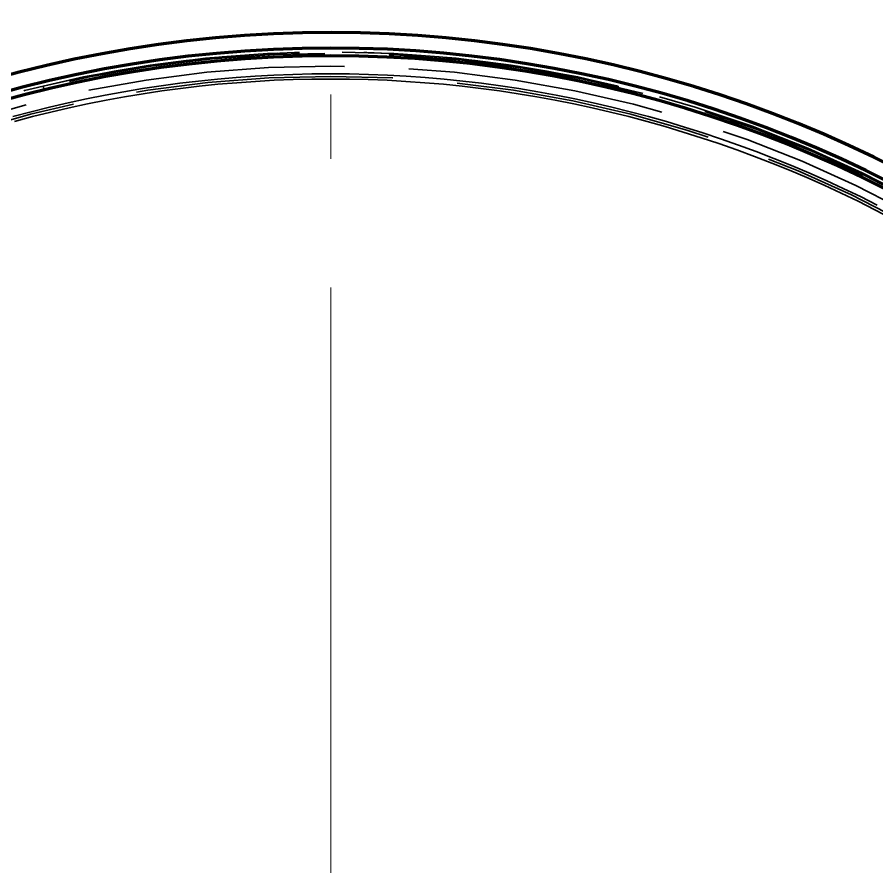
# Model space of a CAD drawing. Header units: millimetres. Extents: x 0 to 2208, y 0 to 420.
# Drawn here: x 100.14 to 113.51, y 86.56 to 99.77 of the extents above; entities that cross this region are included whole.
import ezdxf

# ---------------------------------------------------------------- set-up
doc = ezdxf.new("R2010")
doc.units = ezdxf.units.MM
doc.linetypes.add('IRAM-E-TRAZOS', pattern=[5, 4, -1])
doc.linetypes.add('IRAM-F-TRAZO-PUNTO', pattern=[20, 15, -2, 1, -2])
for name, color, linetype, lineweight in [('01-VISIBLE', 7, 'CONTINUOUS', 70), ('02-OCULTA', 4, 'IRAM-E-TRAZOS', 35), ('03-EJE', 1, 'IRAM-F-TRAZO-PUNTO', 18)]:
    doc.layers.add(name, color=color, linetype=linetype, lineweight=lineweight)

msp = doc.modelspace()

# ---------------------------------------------------------------- linework, layer by layer
at = {"layer": '01-VISIBLE'}
for radius, start, end in [(19.36, 10.4155, 174.8435), (19.12, 10.5477, 174.7786), (19, 10.6151, 174.7456)]:
    msp.add_arc((105.013, 80.168), radius, start, end, dxfattribs=at)
at = {"layer": '02-OCULTA'}
for p, q in [((100.555, 98.637), (100.541, 98.695)), ((100.555, 98.637), (100.541, 98.695)), ((109.471, 98.637), (109.485, 98.695)), ((109.471, 98.637), (109.485, 98.695))]:
    msp.add_line(p, q, dxfattribs=at)
for points in [[(100.073, 98.224), (100.358, 98.299), (100.643, 98.37), (100.929, 98.437), (101.217, 98.498), (101.505, 98.556), (101.794, 98.609), (102.085, 98.657), (102.375, 98.701), (102.667, 98.74), (102.959, 98.774), (103.251, 98.804), (103.544, 98.83), (103.838, 98.85), (104.131, 98.867), (104.425, 98.878), (104.719, 98.885), (105.013, 98.887), (105.307, 98.885), (105.601, 98.878), (105.895, 98.867), (106.188, 98.85), (106.482, 98.83), (106.775, 98.804), (107.067, 98.774), (107.359, 98.74), (107.651, 98.701), (107.941, 98.657), (108.232, 98.609), (108.521, 98.556), (108.809, 98.498), (109.097, 98.437), (109.383, 98.37), (109.669, 98.299), (109.953, 98.224), (110.236, 98.144), (110.517, 98.06), (110.798, 97.971), (111.077, 97.878), (111.354, 97.781), (111.63, 97.679), (111.904, 97.573), (112.177, 97.463), (112.448, 97.348), (112.717, 97.229), (112.984, 97.106), (113.249, 96.979), (113.512, 96.847)], [(113.735, 96.641), (113.476, 96.776), (113.214, 96.907), (112.95, 97.034), (112.684, 97.156), (112.416, 97.275), (112.146, 97.389), (111.875, 97.499), (111.602, 97.604), (111.327, 97.705), (111.051, 97.802), (110.773, 97.895), (110.494, 97.983), (110.213, 98.067), (109.932, 98.147), (109.649, 98.222), (109.364, 98.292), (109.079, 98.358), (108.793, 98.42), (108.506, 98.477), (108.218, 98.53), (107.929, 98.578), (107.639, 98.621), (107.349, 98.66), (107.058, 98.695), (106.767, 98.725), (106.475, 98.75), (106.183, 98.77), (105.891, 98.787), (105.598, 98.798), (105.306, 98.805), (105.013, 98.807), (104.72, 98.805), (104.427, 98.798), (104.135, 98.787), (103.843, 98.77), (103.551, 98.75), (103.259, 98.725), (102.968, 98.695), (102.677, 98.66), (102.387, 98.621), (102.097, 98.578), (101.808, 98.53), (101.52, 98.477), (101.233, 98.42), (100.947, 98.358), (100.662, 98.292), (100.377, 98.222), (100.094, 98.147)]]:
    msp.add_lwpolyline(points, dxfattribs=at)
for radius in [19.06, 19.06, 19, 19, 19, 18.84, 18.84, 18.84, 18.84, 18.84, 18.84, 18.84, 18.84, 18.68, 18.68, 18.68, 18.68]:
    msp.add_circle((105.013, 80.168), radius, dxfattribs=at)
for radius, start, end in [(19.36, 0, 176.4463), (19.04, 0, -90.9028), (19.06, 76.4299, 103.5701), (19.06, 76.4299, 103.5701), (19, 76.4299, 103.5701), (19, 76.4299, 103.5701)]:
    msp.add_arc((105.013, 80.168), radius, start, end, dxfattribs=at)
at = {"layer": '03-EJE'}
msp.add_line((105.013, 60.568), (105.013, 99.768), dxfattribs=at)

doc.saveas('drawing.dxf')
